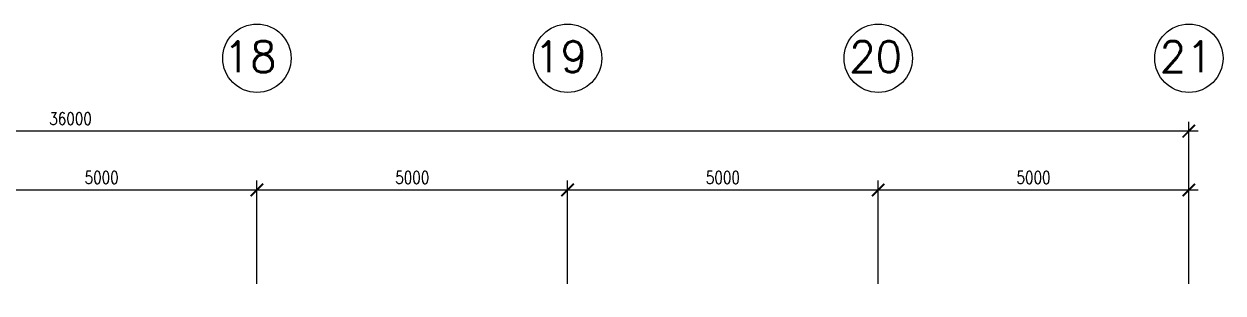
# Model space of a CAD drawing. Extents: x 2687779 to 2997471, y -863049 to -631414.
# Drawn here: x 2820272 to 2839572, y -635743 to -631419 of the extents above; entities that cross this region are included whole.
import ezdxf

# ---------------------------------------------------------------- set-up
doc = ezdxf.new("R2010")
doc.units = 0
doc.header["$LTSCALE"] = 10
doc.header["$MEASUREMENT"] = 0
doc.header["$PDMODE"] = 34
doc.layers.get('0').update_dxf_attribs({"linetype": 'CONTINUOUS'})
doc.layers.get('DEFPOINTS').update_dxf_attribs({"linetype": 'CONTINUOUS'})
doc.layers.add('DIM', color=7, linetype='CONTINUOUS')
doc.layers.add('GRID-T', color=7, linetype='CONTINUOUS')
doc.styles.add('ROMANS', font='romans.shx', dxfattribs={"width": 0.8, "height": 100})
doc.styles.get("Standard").update_dxf_attribs({"font": 'ROMANS.SHX'})
doc.dimstyles.new('STANDARD$0', dxfattribs={"dimscale": 0, "dimtxt": 8, "dimasz": 6, "dimexe": 1, "dimexo": 1, "dimgap": 3, "dimtad": 1, "dimdec": 0, "dimlfac": -1, "dimrnd": 1, "dimzin": 0, "dimdsep": 46, "dimtxsty": 'Standard', "dimcen": 0, "dimclrd": 5, "dimclre": 250, "dimadec": 0, "dimazin": 0, "dimtfac": 1, "dimtdec": 4, "dimtofl": 0, "dimtmove": 0, "dimatfit": 3, "dimfxl": 1, "dimtolj": 1, "dimtzin": 0, "dimarcsym": 0})

# ---------------------------------------------------------------- blocks, each defined once
blk = doc.blocks.new('_ARCHTICK')
at = {"color": 0, "linetype": 'ByBlock', "const_width": 0.15}
blk.add_lwpolyline([(-0.5, -0.5), (0.5, 0.5)], dxfattribs=at)
blk = doc.blocks.new('*D427')
at = {"layer": 'DEFPOINTS', "color": 0, "transparency": 16777216}
for p in [(2824022, -634087), (2819022, -635743), (2824022, -635743)]:
    blk.add_point(p, dxfattribs=at)
at = {"layer": 'DIM', "color": 7, "lineweight": -2, "transparency": 16777216}
for p, q in [((2819022, -635593), (2819022, -633937)), ((2824022, -635593), (2824022, -633937)), ((2818872, -634087), (2824172, -634087))]:
    blk.add_line(p, q, dxfattribs=at)
at = {"layer": 'DIM', "color": 7, "lineweight": -2, "transparency": 16777216, "xscale": 200, "yscale": 200, "zscale": 200, "rotation": 180}
blk.add_blockref('_ARCHTICK', (2819022, -634087), dxfattribs=at)
at = {"layer": 'DIM', "color": 7, "lineweight": -2, "transparency": 16777216, "xscale": 200, "yscale": 200, "zscale": 200}
blk.add_blockref('_ARCHTICK', (2824022, -634087), dxfattribs=at)
at = {"layer": 'DIM', "color": 7, "transparency": 16777216, "insert": (2821522, -633887), "char_height": 200, "attachment_point": 5, "style": 'ROMANS'}
blk.add_mtext('\\A1;5000', dxfattribs=at)
blk = doc.blocks.new('*D428')
at = {"layer": 'DEFPOINTS', "color": 0, "transparency": 16777216}
for p in [(2829022, -634087), (2824022, -635743), (2829022, -635743)]:
    blk.add_point(p, dxfattribs=at)
at = {"layer": 'DIM', "color": 7, "lineweight": -2, "transparency": 16777216}
for p, q in [((2824022, -635593), (2824022, -633937)), ((2829022, -635593), (2829022, -633937)), ((2823872, -634087), (2829172, -634087))]:
    blk.add_line(p, q, dxfattribs=at)
at = {"layer": 'DIM', "color": 7, "lineweight": -2, "transparency": 16777216, "xscale": 200, "yscale": 200, "zscale": 200, "rotation": 180}
blk.add_blockref('_ARCHTICK', (2824022, -634087), dxfattribs=at)
at = {"layer": 'DIM', "color": 7, "lineweight": -2, "transparency": 16777216, "xscale": 200, "yscale": 200, "zscale": 200}
blk.add_blockref('_ARCHTICK', (2829022, -634087), dxfattribs=at)
at = {"layer": 'DIM', "color": 7, "transparency": 16777216, "insert": (2826522, -633887), "char_height": 200, "attachment_point": 5, "style": 'ROMANS'}
blk.add_mtext('\\A1;5000', dxfattribs=at)
blk = doc.blocks.new('*D429')
at = {"layer": 'DEFPOINTS', "color": 0, "transparency": 16777216}
for p in [(2834022, -634087), (2829022, -635743), (2834022, -635743)]:
    blk.add_point(p, dxfattribs=at)
at = {"layer": 'DIM', "color": 7, "lineweight": -2, "transparency": 16777216}
for p, q in [((2829022, -635593), (2829022, -633937)), ((2834022, -635593), (2834022, -633937)), ((2828872, -634087), (2834172, -634087))]:
    blk.add_line(p, q, dxfattribs=at)
at = {"layer": 'DIM', "color": 7, "lineweight": -2, "transparency": 16777216, "xscale": 200, "yscale": 200, "zscale": 200, "rotation": 180}
blk.add_blockref('_ARCHTICK', (2829022, -634087), dxfattribs=at)
at = {"layer": 'DIM', "color": 7, "lineweight": -2, "transparency": 16777216, "xscale": 200, "yscale": 200, "zscale": 200}
blk.add_blockref('_ARCHTICK', (2834022, -634087), dxfattribs=at)
at = {"layer": 'DIM', "color": 7, "transparency": 16777216, "insert": (2831522, -633887), "char_height": 200, "attachment_point": 5, "style": 'ROMANS'}
blk.add_mtext('\\A1;5000', dxfattribs=at)
blk = doc.blocks.new('*D430')
at = {"layer": 'DEFPOINTS', "color": 0, "transparency": 16777216}
for p in [(2839022, -634087), (2834022, -635743), (2839022, -635743)]:
    blk.add_point(p, dxfattribs=at)
at = {"layer": 'DIM', "color": 7, "lineweight": -2, "transparency": 16777216}
for p, q in [((2834022, -635593), (2834022, -633937)), ((2839022, -635593), (2839022, -633937)), ((2833872, -634087), (2839172, -634087))]:
    blk.add_line(p, q, dxfattribs=at)
at = {"layer": 'DIM', "color": 7, "lineweight": -2, "transparency": 16777216, "xscale": 200, "yscale": 200, "zscale": 200, "rotation": 180}
blk.add_blockref('_ARCHTICK', (2834022, -634087), dxfattribs=at)
at = {"layer": 'DIM', "color": 7, "lineweight": -2, "transparency": 16777216, "xscale": 200, "yscale": 200, "zscale": 200}
blk.add_blockref('_ARCHTICK', (2839022, -634087), dxfattribs=at)
at = {"layer": 'DIM', "color": 7, "transparency": 16777216, "insert": (2836522, -633887), "char_height": 200, "attachment_point": 5, "style": 'ROMANS'}
blk.add_mtext('\\A1;5000', dxfattribs=at)
blk = doc.blocks.new('*D431')
at = {"layer": 'DEFPOINTS', "color": 0, "transparency": 16777216}
for p in [(2803022, -633141), (2803022, -635743), (2839022, -635743)]:
    blk.add_point(p, dxfattribs=at)
at = {"layer": 'DIM', "color": 7, "lineweight": -2, "transparency": 16777216}
for p, q in [((2803022, -635593), (2803022, -632991)), ((2839022, -635593), (2839022, -632991)), ((2839172, -633141), (2802872, -633141))]:
    blk.add_line(p, q, dxfattribs=at)
at = {"layer": 'DIM', "color": 7, "lineweight": -2, "transparency": 16777216, "xscale": 200, "yscale": 200, "zscale": 200}
for p, rotation in [((2803022, -633141), 180.0000000117509), ((2839022, -633141), 1.175084030080598e-08)]:
    blk.add_blockref('_ARCHTICK', p, dxfattribs=dict(at, rotation=rotation))
at = {"layer": 'DIM', "color": 7, "transparency": 16777216, "insert": (2821022, -632941), "char_height": 200, "attachment_point": 5, "rotation": 0, "style": 'ROMANS'}
blk.add_mtext('\\A1;36000', dxfattribs=at)

msp = doc.modelspace()

# ---------------------------------------------------------------- linework, layer by layer
at = {"layer": 'GRID-T', "color": 7}
for centre in [(2824022, -631969), (2829022, -631969), (2834022, -631969), (2839022, -631969)]:
    msp.add_circle(centre, 550, dxfattribs=at)

# ---------------------------------------------------------------- texts
at = {"layer": 'GRID-T', "color": 3, "style": 'ROMANS'}
for s, p in [('18', (2823481.9, -632194.8)), ('19', (2828481.9, -632194.8)), ('20', (2833552.4, -632194.8)), ('21', (2838552.4, -632194.8))]:
    msp.add_text(s, height=500, dxfattribs=at).set_placement(p)

# ---------------------------------------------------------------- dimensions: what is measured, and where the dimension line sits
at = {"layer": 'DIM'}
for p1, p2, distance, picture, middle in [((2839022, -635742.7), (2803022, -635742.7), -2601.2, '*D431', (2821022, -632941.4)), ((2819022, -635742.7), (2824022, -635742.7), 1655.5, '*D427', (2821522, -633887.2)), ((2824022, -635742.7), (2829022, -635742.7), 1655.5, '*D428', (2826522, -633887.2)), ((2829022, -635742.7), (2834022, -635742.7), 1655.5, '*D429', (2831522, -633887.2)), ((2834022, -635742.7), (2839022, -635742.7), 1655.5, '*D430', (2836522, -633887.2))]:
    dim = msp.add_aligned_dim(p1=p1, p2=p2, distance=distance, dimstyle='STANDARD$0', override={"dimscale": 100, "dimtxt": 2, "dimasz": 2, "dimexe": 1.5, "dimexo": 1.5, "dimgap": 1, "dimtxsty": 'ROMANS', "dimblk": 'ARCHTICK', "dimdle": 1.5, "dimclrd": 7, "dimclre": 7, "dimclrt": 7, "dimtdec": 0, "dimtmove": 2}, dxfattribs=at)
    dim.commit()
    dim.dimension.update_dxf_attribs({"geometry": picture, "text_midpoint": middle})

doc.saveas('drawing.dxf')
